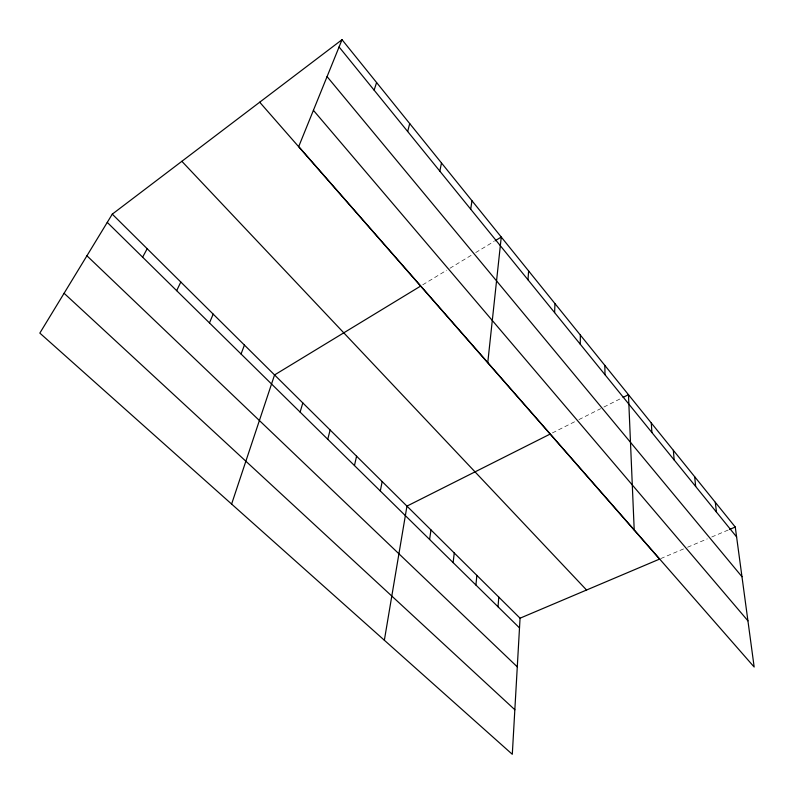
<?xml version="1.0" encoding="UTF-8"?>
<svg xmlns="http://www.w3.org/2000/svg" width="794" height="794" viewBox="0 0 794 794"><rect width="100%" height="100%" fill="white"/><g stroke="black" fill="none" stroke-linecap="round" stroke-linejoin="round"><path stroke-width="0.6" stroke-dasharray="3.97 2.98" d="M422.736 284.808L446.824 270.159M449.92 268.273L472.648 254.447M475.725 252.571L494.116 241.386M552.376 432.948L575.65 421.247M578.905 419.609L600.651 408.672M603.877 407.044L620.977 398.439M660.707 558.609L684.259 548.634M687.554 547.245L707.295 538.878M711.722 537.002L728.535 529.886"/><path stroke-width="1.19" d="M580.265 344.239L580.345 335.038M554.609 312.618L554.956 303.576M112.282 214.142L520.06 618.189L512.299 754.3L39.839 333.093L112.282 214.142L342.025 39.7L735.264 527.037L754.161 667.01L298.703 146.592L342.025 39.7M527.99 279.796L528.615 270.933M498.037 606.795L498.781 597.098M475.914 585.029L476.857 575.382M487.764 362.61L501.262 237.039L495.138 240.771M453.116 562.609L454.267 552.991M429.604 539.473L430.973 529.916M470.703 209.189L471.973 200.743M384.356 640.232L406.955 506.115L550.163 434.07M380.316 490.99L382.162 481.551M439.836 171.157L441.484 162.959M354.461 465.552L356.575 456.193M327.743 439.271L330.135 430.001M407.679 131.506L409.714 123.586M300.122 412.096L302.812 402.935M374.123 90.149L376.594 82.536M231.61 504.061L274.555 374.937L420.641 286.078M241.058 354.005L244.423 345.082M209.457 322.91L213.189 314.136M176.665 290.664L180.804 282.039M142.622 257.177L147.188 248.73M623.121 397.367L628.461 394.678L634.207 529.945M520.06 618.189L659.586 559.085L259.707 102.208M729.656 529.409L735.264 527.037M64.086 293.274L514.84 709.737M86.923 255.777L517.291 666.861M107.259 222.389L519.514 627.915M181.866 161.311L586.567 590.021M313.412 110.316L747.928 620.819M327.068 76.611L741.973 576.712M339.078 46.965L736.604 536.923M715.295 502.284L716.476 512.11M694.671 476.718L695.673 486.474M673.342 450.297L674.156 459.964M651.288 422.964L651.904 432.532M604.83 365.389L604.998 374.718"/></g></svg>
